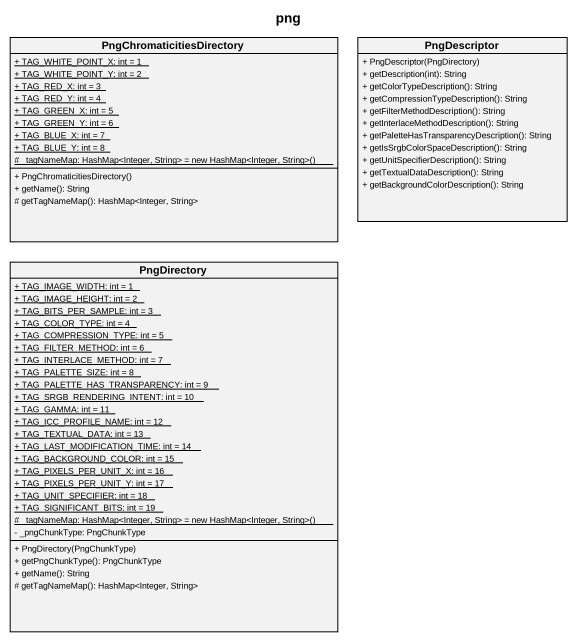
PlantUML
@startuml
title png
hide circle
hide empty members
skinparam classAttributeIconSize 0
class PngChromaticitiesDirectory {
  {static} + TAG_WHITE_POINT_X: int = 1
  {static} + TAG_WHITE_POINT_Y: int = 2
  {static} + TAG_RED_X: int = 3
  {static} + TAG_RED_Y: int = 4
  {static} + TAG_GREEN_X: int = 5
  {static} + TAG_GREEN_Y: int = 6
  {static} + TAG_BLUE_X: int = 7
  {static} + TAG_BLUE_Y: int = 8
  {static} {field} # _tagNameMap: HashMap<Integer, String> = new HashMap<Integer, String>()
  + PngChromaticitiesDirectory()
  + getName(): String
  # getTagNameMap(): HashMap<Integer, String>
}
class PngDescriptor {
  + PngDescriptor(PngDirectory)
  + getDescription(int): String
  + getColorTypeDescription(): String
  + getCompressionTypeDescription(): String
  + getFilterMethodDescription(): String
  + getInterlaceMethodDescription(): String
  + getPaletteHasTransparencyDescription(): String
  + getIsSrgbColorSpaceDescription(): String
  + getUnitSpecifierDescription(): String
  + getTextualDataDescription(): String
  + getBackgroundColorDescription(): String
}
class PngDirectory {
  {static} + TAG_IMAGE_WIDTH: int = 1
  {static} + TAG_IMAGE_HEIGHT: int = 2
  {static} + TAG_BITS_PER_SAMPLE: int = 3
  {static} + TAG_COLOR_TYPE: int = 4
  {static} + TAG_COMPRESSION_TYPE: int = 5
  {static} + TAG_FILTER_METHOD: int = 6
  {static} + TAG_INTERLACE_METHOD: int = 7
  {static} + TAG_PALETTE_SIZE: int = 8
  {static} + TAG_PALETTE_HAS_TRANSPARENCY: int = 9
  {static} + TAG_SRGB_RENDERING_INTENT: int = 10
  {static} + TAG_GAMMA: int = 11
  {static} + TAG_ICC_PROFILE_NAME: int = 12
  {static} + TAG_TEXTUAL_DATA: int = 13
  {static} + TAG_LAST_MODIFICATION_TIME: int = 14
  {static} + TAG_BACKGROUND_COLOR: int = 15
  {static} + TAG_PIXELS_PER_UNIT_X: int = 16
  {static} + TAG_PIXELS_PER_UNIT_Y: int = 17
  {static} + TAG_UNIT_SPECIFIER: int = 18
  {static} + TAG_SIGNIFICANT_BITS: int = 19
  {static} {field} # _tagNameMap: HashMap<Integer, String> = new HashMap<Integer, String>()
  - _pngChunkType: PngChunkType
  + PngDirectory(PngChunkType)
  + getPngChunkType(): PngChunkType
  + getName(): String
  # getTagNameMap(): HashMap<Integer, String>
}
@enduml
